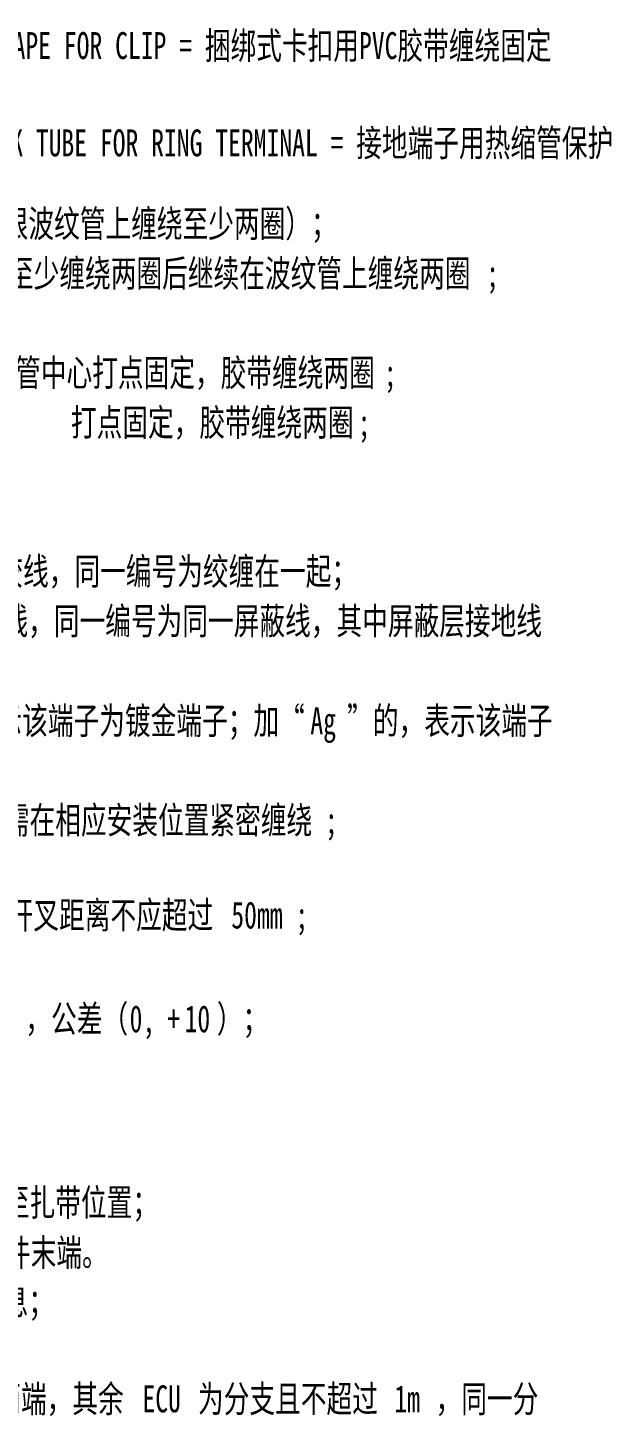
# Model space of a CAD drawing. Header units: inches. Extents: x 47316 to 59086, y 3141 to 11743.
# Drawn here: x 47448.4 to 47524.3, y 7310.9 to 7491.3 of the extents above; entities that cross this region are included whole.
import ezdxf

# ---------------------------------------------------------------- set-up
doc = ezdxf.new("R2010")
doc.units = ezdxf.units.IN
doc.header["$MEASUREMENT"] = 0
doc.styles.get("Standard").update_dxf_attribs({"font": ''})
doc.styles.add('样式 100', font='SimSun.ttf', dxfattribs={"width": 0.7, "height": 3.5})
doc.styles.get('Standard').set_extended_font_data('SimSun')

msp = doc.modelspace()

# ---------------------------------------------------------------- texts
at = {"color": 0, "lineweight": -3, "style": '样式 100', "width": 0.7}
for s, p in [('PVC TAPE FOR CLIP = 捆绑式卡扣用PVC胶带缠绕固定', (47438.11, 7487.24)), ('SHRINK TUBE FOR RING TERMINAL = 接地端子用热缩管保护', (47437.8, 7474.6)), ('、分支点用胶带缠绕固定，且应一次操作完成（每一根波纹管上缠绕至少两圈）；', (47368.29, 7464.11)), ('需要用胶带固定波纹管，则应在一次操作中先在线束上至少缠绕两圈后继续在波纹管上缠绕两圈', (47365.64, 7457.65)), (';', (47508.03, 7457.65)), ('之间的波纹管，在波纹管中心打点固定，胶带缠绕两圈', (47413.35, 7444.74)), (';', (47494.72, 7444.74)), ('打点固定，胶带缠绕两圈', (47454.03, 7438.28))]:
    msp.add_text(s, height=3.5, dxfattribs=at).set_placement(p)
at = {"color": 0, "lineweight": -3, "width": 0.7}
for s, p in [(';', (47491.33, 7438.28)), ('”的，表示该导线为双绞线，同一编号为绞缠在一起；', (47411.05, 7418.94)), ('”的，表示该导线为屏蔽线，同一编号为同一屏蔽线，其中屏蔽层接地线', (47408.37, 7412.49)), ('的，表示该端子为镀金端子；加“', (47434.32, 7399.53)), ('Ag', (47485.17, 7399.53)), ('”的，表示该端子', (47489.96, 7399.53)), ('在间隙缠绕分支或主干上如安装有定位件或扎带，需在相应安装位置紧密缠绕', (47371.79, 7386.61)), (';', (47487.06, 7386.61)), ('端子尾部最大开叉距离不应超过', (47425.75, 7374.28)), (' 50mm ;', (47473.22, 7374.28)), ('，公差（', (47448.1, 7360.8)), ('0,', (47461.66, 7360.8)), ('+', (47466.57, 7360.8)), ('10', (47468.81, 7360.8)), ('）；', (47473.01, 7360.8)), ('对尾部带有扎带固定结构的接插件，胶带至少包扎至扎带位置；', (47371.79, 7336.94)), ('绝热等要求的单根导线，胶带包扎至接插件末端。', (47385.3, 7330.44)), ('、不同配置线束共图的，标题栏填写基础配置线束信息；', (47368.29, 7324.07)), ('在回路两端，其余', (47434.16, 7311.43)), ('ECU', (47463.33, 7311.43)), ('为分支且不超过', (47470.56, 7311.43)), ('1m', (47496.09, 7311.43)), ('，同一分', (47501.46, 7311.43))]:
    msp.add_text(s, height=3.5, dxfattribs=at).set_placement(p)

doc.saveas('drawing.dxf')
